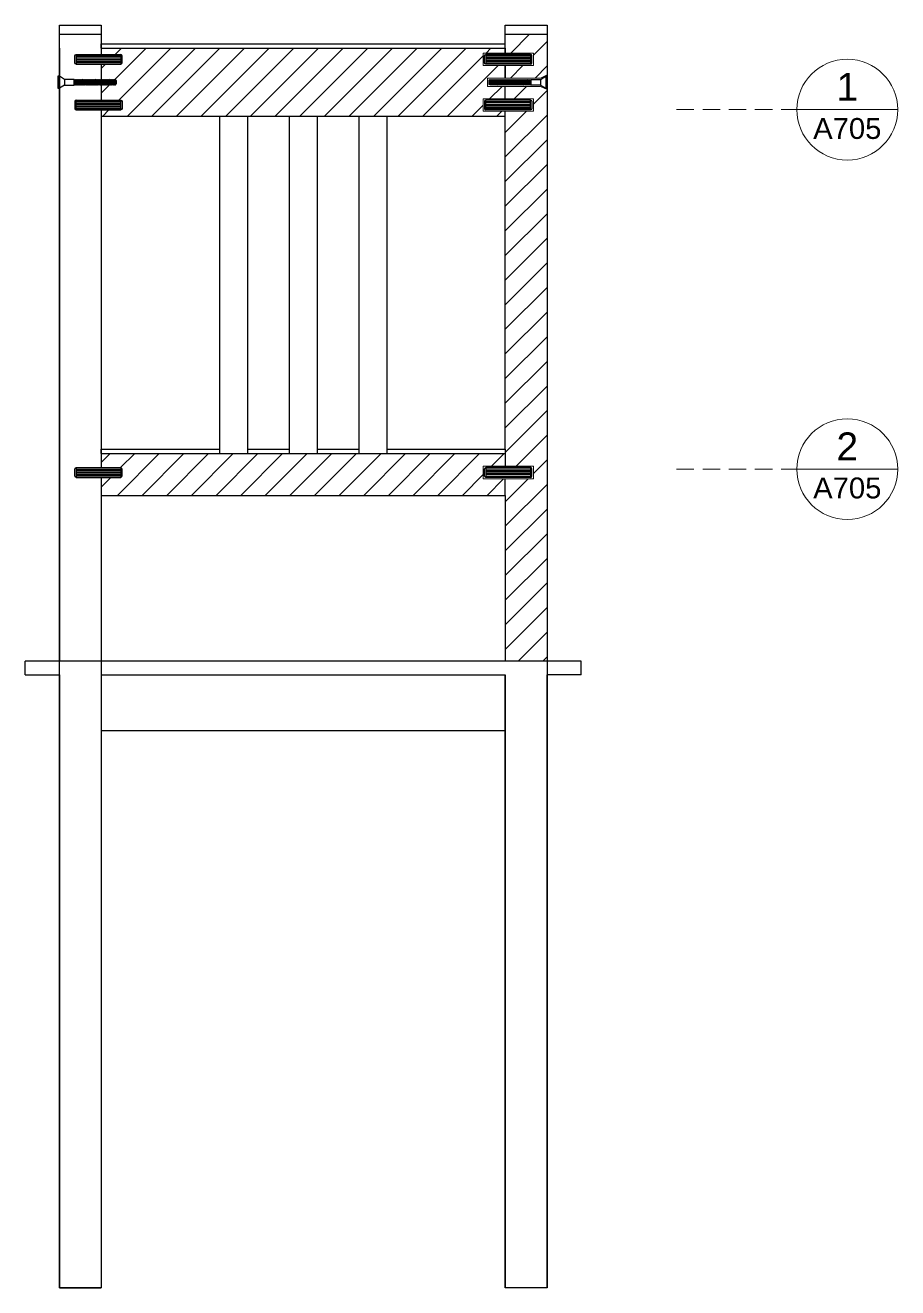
# Model space of a CAD drawing. Header units: inches. Extents: x -56 to 1120, y -151 to 478.
# Drawn here: x 796 to 858.6, y 89.9 to 180.5 of the extents above; entities that cross this region are included whole.
import ezdxf
from ezdxf.enums import TextEntityAlignment as Align

# ---------------------------------------------------------------- set-up
doc = ezdxf.new("R2010")
doc.units = ezdxf.units.IN
doc.header["$MEASUREMENT"] = 0
doc.linetypes.add('DASHED2', pattern=[0.375, 0.25, -0.125])
doc.layers.get('0').update_dxf_attribs({"lineweight": 30})
for name, color, linetype, lineweight in [('A-ANNO-SYMB', 3, 'Continuous', 18), ('MARCATURA', 111, 'Continuous', 20), ('RETINI', 2, 'Continuous', 20), ('Viti', 4, 'Continuous', 25)]:
    doc.layers.add(name, color=color, linetype=linetype, lineweight=lineweight)
doc.styles.get("Standard").update_dxf_attribs({"font": 'Arial.ttf'})

msp = doc.modelspace()

# ---------------------------------------------------------------- hatches: boundary and pattern name
at = {"layer": 'RETINI'}
h = msp.add_hatch(dxfattribs=at)
h.set_pattern_fill('ANSI31', color=256, scale=10)
h.paths.add_polyline_path([(833.43, 179.862), (830.43, 179.862), (830.43, 178.511), (830.647, 178.511), (832.449, 178.511), (832.449, 177.611), (830.647, 177.611), (830.43, 177.611), (830.43, 176.722), (832.955, 176.722), (833.43, 176.952)])
edge = h.paths.add_edge_path()
edge.add_line((829.147, 176.722), (830.43, 176.722))
edge.add_line((830.43, 176.722), (830.43, 177.611))
edge.add_line((830.43, 177.611), (828.845, 177.611))
edge.add_line((828.845, 177.611), (828.845, 178.511))
edge.add_line((828.845, 178.511), (830.43, 178.511))
edge.add_line((830.43, 178.511), (830.43, 178.862))
edge.add_line((830.43, 178.862), (801.43, 178.862))
edge.add_line((801.43, 178.862), (801.43, 178.411))
edge.add_line((801.43, 178.411), (802.852, 178.411))
edge.add_spline(control_points=[(802.829, 178.411), (802.876, 178.411), (802.929, 178.358), (802.929, 178.311)], knot_values=[0, 0, 0, 0, 0.141433, 0.141433, 0.141433, 0.141433], degree=3, periodic=0)
edge.add_line((802.929, 178.311), (802.929, 177.79))
edge.add_spline(control_points=[(802.929, 177.813), (802.929, 177.766), (802.877, 177.711), (802.829, 177.711)], knot_values=[0, 0, 0, 0, 0.142721, 0.142721, 0.142721, 0.142721], degree=3, periodic=0)
edge.add_line((802.829, 177.711), (801.43, 177.711))
edge.add_line((801.43, 177.711), (801.43, 176.62))
edge.add_line((801.43, 176.62), (801.478, 176.572))
edge.add_line((801.478, 176.572), (801.498, 176.622))
edge.add_line((801.498, 176.622), (801.548, 176.572))
edge.add_line((801.548, 176.572), (801.568, 176.622))
edge.add_line((801.568, 176.622), (801.618, 176.572))
edge.add_line((801.618, 176.572), (801.638, 176.622))
edge.add_line((801.638, 176.622), (801.688, 176.572))
edge.add_line((801.688, 176.572), (801.708, 176.622))
edge.add_line((801.708, 176.622), (801.758, 176.572))
edge.add_line((801.758, 176.572), (801.778, 176.622))
edge.add_line((801.778, 176.622), (801.828, 176.572))
edge.add_line((801.828, 176.572), (801.848, 176.622))
edge.add_line((801.848, 176.622), (801.898, 176.572))
edge.add_line((801.898, 176.572), (801.918, 176.622))
edge.add_line((801.918, 176.622), (801.968, 176.572))
edge.add_line((801.968, 176.572), (801.988, 176.622))
edge.add_line((801.988, 176.622), (802.038, 176.572))
edge.add_line((802.038, 176.572), (802.058, 176.622))
edge.add_line((802.058, 176.622), (802.108, 176.572))
edge.add_line((802.108, 176.572), (802.128, 176.622))
edge.add_line((802.128, 176.622), (802.178, 176.572))
edge.add_line((802.178, 176.572), (802.198, 176.622))
edge.add_line((802.198, 176.622), (802.248, 176.572))
edge.add_line((802.248, 176.572), (802.268, 176.622))
edge.add_line((802.268, 176.622), (802.318, 176.572))
edge.add_line((802.318, 176.572), (802.338, 176.622))
edge.add_line((802.338, 176.622), (802.388, 176.572))
edge.add_line((802.388, 176.572), (802.408, 176.622))
edge.add_line((802.408, 176.622), (802.458, 176.572))
edge.add_line((802.458, 176.572), (802.488, 176.572))
edge.add_arc((802.488, 176.547), 0.025, 0, 90, ccw=False)
edge.add_line((802.513, 176.547), (802.513, 176.297))
edge.add_arc((802.488, 176.297), 0.025, -90, 0, ccw=False)
edge.add_line((802.488, 176.272), (802.483, 176.272))
edge.add_line((802.483, 176.272), (802.463, 176.222))
edge.add_line((802.463, 176.222), (802.413, 176.272))
edge.add_line((802.413, 176.272), (802.393, 176.222))
edge.add_line((802.393, 176.222), (802.343, 176.272))
edge.add_line((802.343, 176.272), (802.323, 176.222))
edge.add_line((802.323, 176.222), (802.273, 176.272))
edge.add_line((802.273, 176.272), (802.253, 176.222))
edge.add_line((802.253, 176.222), (802.203, 176.272))
edge.add_line((802.203, 176.272), (802.183, 176.222))
edge.add_line((802.183, 176.222), (802.133, 176.272))
edge.add_line((802.133, 176.272), (802.113, 176.222))
edge.add_line((802.113, 176.222), (802.063, 176.272))
edge.add_line((802.063, 176.272), (802.043, 176.222))
edge.add_line((802.043, 176.222), (801.993, 176.272))
edge.add_line((801.993, 176.272), (801.973, 176.222))
edge.add_line((801.973, 176.222), (801.923, 176.272))
edge.add_line((801.923, 176.272), (801.903, 176.222))
edge.add_line((801.903, 176.222), (801.853, 176.272))
edge.add_line((801.853, 176.272), (801.833, 176.222))
edge.add_line((801.833, 176.222), (801.783, 176.272))
edge.add_line((801.783, 176.272), (801.763, 176.222))
edge.add_line((801.763, 176.222), (801.713, 176.272))
edge.add_line((801.713, 176.272), (801.693, 176.222))
edge.add_line((801.693, 176.222), (801.643, 176.272))
edge.add_line((801.643, 176.272), (801.623, 176.222))
edge.add_line((801.623, 176.222), (801.573, 176.272))
edge.add_line((801.573, 176.272), (801.553, 176.222))
edge.add_line((801.553, 176.222), (801.503, 176.272))
edge.add_line((801.503, 176.272), (801.483, 176.222))
edge.add_line((801.483, 176.222), (801.433, 176.272))
edge.add_line((801.433, 176.272), (801.43, 176.264))
edge.add_line((801.43, 176.264), (801.43, 175.132))
edge.add_line((801.43, 175.132), (802.852, 175.132))
edge.add_spline(control_points=[(802.829, 175.132), (802.877, 175.132), (802.929, 175.078), (802.929, 175.03)], knot_values=[0, 0, 0, 0, 0.142721, 0.142721, 0.142721, 0.142721], degree=3, periodic=0)
edge.add_line((802.929, 175.03), (802.929, 174.509))
edge.add_spline(control_points=[(802.929, 174.532), (802.929, 174.485), (802.876, 174.432), (802.829, 174.432)], knot_values=[0, 0, 0, 0, 0.141433, 0.141433, 0.141433, 0.141433], degree=3, periodic=0)
edge.add_line((802.829, 174.432), (801.43, 174.432))
edge.add_line((801.43, 174.432), (801.43, 173.981))
edge.add_line((801.43, 173.981), (830.43, 173.981))
edge.add_line((830.43, 173.981), (830.43, 174.332))
edge.add_line((830.43, 174.332), (828.845, 174.332))
edge.add_line((828.845, 174.332), (828.845, 175.232))
edge.add_line((828.845, 175.232), (830.43, 175.232))
edge.add_line((830.43, 175.232), (830.43, 176.122))
edge.add_line((830.43, 176.122), (829.147, 176.122))
edge.add_line((829.147, 176.122), (829.147, 176.722))
h.paths.add_polyline_path([(833.43, 175.892), (832.955, 176.122), (830.43, 176.122), (830.43, 175.232), (830.647, 175.232), (832.449, 175.232), (832.449, 174.332), (830.647, 174.332), (830.43, 174.332), (830.43, 150.079), (830.43, 148.85), (830.647, 148.85), (832.449, 148.85), (832.449, 147.95), (830.647, 147.95), (830.43, 147.95), (830.43, 146.759), (830.43, 134.862), (833.43, 134.862)])
edge = h.paths.add_edge_path()
edge.add_line((828.845, 148.85), (830.43, 148.85))
edge.add_line((830.43, 148.85), (830.43, 149.759))
edge.add_line((830.43, 149.759), (801.43, 149.759))
edge.add_line((801.43, 149.759), (801.43, 148.746))
edge.add_line((801.43, 148.746), (802.852, 148.746))
edge.add_spline(control_points=[(802.829, 148.746), (802.876, 148.746), (802.929, 148.693), (802.929, 148.646)], knot_values=[0, 0, 0, 0, 0.141433, 0.141433, 0.141433, 0.141433], degree=3, periodic=0)
edge.add_line((802.929, 148.646), (802.929, 148.125))
edge.add_spline(control_points=[(802.929, 148.148), (802.929, 148.1), (802.877, 148.046), (802.829, 148.046)], knot_values=[0, 0, 0, 0, 0.142721, 0.142721, 0.142721, 0.142721], degree=3, periodic=0)
edge.add_line((802.829, 148.046), (801.43, 148.046))
edge.add_line((801.43, 148.046), (801.43, 146.759))
edge.add_line((801.43, 146.759), (830.43, 146.759))
edge.add_line((830.43, 146.759), (830.43, 147.95))
edge.add_line((830.43, 147.95), (828.845, 147.95))
edge.add_line((828.845, 147.95), (828.845, 148.85))

# ---------------------------------------------------------------- linework, layer by layer
for p, q in [((798.43, 179.862), (798.43, 180.512)), ((798.43, 180.512), (801.43, 180.512)), ((801.43, 180.512), (801.43, 179.862)), ((830.43, 179.862), (830.43, 180.512)), ((830.43, 180.512), (833.43, 180.512)), ((833.43, 180.512), (833.43, 179.862)), ((798.43, 178.862), (798.43, 134.862)), ((801.43, 178.862), (801.43, 179.182)), ((801.43, 179.182), (830.43, 179.182)), ((801.43, 178.862), (830.43, 178.862)), ((830.43, 178.862), (830.43, 178.511)), ((830.43, 178.862), (830.43, 178.511)), ((830.43, 177.711), (830.43, 177.711)), ((830.43, 177.611), (830.43, 176.712)), ((830.43, 175.232), (830.43, 176.122)), ((833.43, 175.992), (833.43, 175.892)), ((830.43, 150.079), (830.43, 174.332)), ((801.43, 173.981), (830.43, 173.981)), ((809.93, 173.981), (809.93, 149.759)), ((811.93, 173.981), (811.93, 149.759)), ((814.93, 173.981), (814.93, 149.759)), ((814.93, 173.981), (814.93, 149.759)), ((814.93, 173.981), (816.93, 173.981)), ((816.93, 173.981), (816.93, 149.759)), ((816.93, 173.981), (816.93, 149.759)), ((819.93, 173.981), (819.93, 149.759)), ((821.93, 173.981), (821.93, 149.759)), ((801.43, 149.759), (801.43, 150.079)), ((801.43, 150.079), (809.93, 150.079)), ((801.43, 149.759), (830.43, 149.759)), ((811.93, 150.079), (814.93, 150.079)), ((816.93, 150.079), (819.93, 150.079)), ((821.93, 150.079), (830.43, 150.079)), ((830.43, 150.079), (830.43, 148.846)), ((830.43, 146.759), (830.43, 147.946)), ((801.43, 146.759), (830.43, 146.759)), ((830.43, 146.759), (830.43, 134.862)), ((798.43, 134.862), (795.98, 134.862)), ((795.98, 133.862), (795.98, 134.862)), ((801.43, 134.862), (798.43, 134.862)), ((830.43, 134.862), (801.43, 134.862)), ((830.43, 134.862), (801.43, 134.862)), ((833.43, 134.862), (830.43, 134.862)), ((835.88, 134.862), (833.43, 134.862)), ((835.88, 133.862), (835.88, 134.862)), ((795.98, 133.862), (798.43, 133.862)), ((798.43, 133.862), (798.43, 89.862)), ((801.43, 133.862), (830.43, 133.862)), ((801.43, 133.862), (830.43, 133.862)), ((830.43, 133.862), (830.43, 89.862)), ((835.88, 133.862), (833.43, 133.862)), ((833.43, 89.862), (833.43, 133.862)), ((801.43, 129.862), (830.43, 129.862)), ((798.43, 89.862), (801.43, 89.862))]:
    msp.add_line(p, q)
for points in [[(798.43, 133.862), (798.43, 179.862), (801.43, 179.862), (801.43, 178.411)], [(830.43, 178.511), (830.43, 179.862), (833.43, 179.862), (833.43, 133.862)], [(801.43, 177.711), (801.43, 176.62)], [(830.43, 176.712), (830.43, 177.611)], [(801.43, 176.264), (801.43, 175.132)], [(801.43, 174.432), (801.43, 148.746)], [(801.43, 148.046), (801.43, 133.862)], [(801.43, 133.862), (801.43, 89.862), (798.43, 89.862), (798.43, 133.862)], [(833.43, 133.862), (833.43, 89.862), (830.43, 89.862), (830.43, 133.862)]]:
    msp.add_lwpolyline(points)
at = {"layer": 'A-ANNO-SYMB', "linetype": 'DASHED2', "ltscale": 5}
for p, q in [((842.721, 174.451), (851.353, 174.451)), ((842.721, 148.638), (851.353, 148.638))]:
    msp.add_line(p, q, dxfattribs=at)
at = {"layer": 'A-ANNO-SYMB', "linetype": 'Continuous'}
for p, q in [((851.353, 174.451), (858.594, 174.451)), ((851.353, 148.638), (858.594, 148.638))]:
    msp.add_line(p, q, dxfattribs=at)
for centre in [(854.974, 174.451), (854.974, 148.638)]:
    msp.add_circle(centre, 3.62, dxfattribs=at)
at = {"layer": 'MARCATURA'}
for p, q in [((830.647, 178.511), (828.845, 178.511)), ((828.845, 178.511), (828.845, 177.611)), ((830.647, 178.511), (832.449, 178.511)), ((832.449, 178.511), (832.449, 177.611)), ((830.647, 177.611), (828.845, 177.611)), ((830.647, 177.611), (832.449, 177.611)), ((833.43, 176.952), (832.955, 176.722)), ((832.955, 176.722), (829.147, 176.722)), ((829.147, 176.722), (829.147, 176.122)), ((832.955, 176.122), (829.147, 176.122)), ((833.43, 175.892), (832.955, 176.122)), ((830.647, 175.232), (828.845, 175.232)), ((828.845, 175.232), (828.845, 174.332)), ((830.647, 175.232), (832.449, 175.232)), ((832.449, 175.232), (832.449, 174.332)), ((830.647, 174.332), (828.845, 174.332)), ((830.647, 174.332), (832.449, 174.332)), ((830.647, 148.85), (828.845, 148.85)), ((828.845, 148.85), (828.845, 147.95)), ((830.647, 148.85), (832.449, 148.85)), ((832.449, 148.85), (832.449, 147.95)), ((830.647, 147.95), (828.845, 147.95)), ((830.647, 147.95), (832.449, 147.95))]:
    msp.add_line(p, q, dxfattribs=at)
at = {"layer": 'Viti'}
for p, q in [((799.526, 177.813), (799.526, 178.311)), ((799.626, 178.411), (799.626, 177.711)), ((799.626, 178.411), (802.829, 178.411)), ((799.626, 178.311), (802.829, 178.311)), ((802.829, 178.211), (799.626, 178.211)), ((799.626, 178.111), (802.829, 178.111)), ((802.829, 178.011), (799.626, 178.011)), ((799.626, 177.911), (802.829, 177.911)), ((802.829, 177.811), (799.626, 177.811)), ((799.626, 177.711), (802.829, 177.711)), ((802.829, 178.411), (802.829, 177.711)), ((802.929, 177.813), (802.929, 178.311)), ((828.93, 177.813), (828.93, 178.311)), ((829.03, 178.411), (829.03, 177.711)), ((832.233, 178.411), (829.03, 178.411)), ((832.233, 178.311), (829.03, 178.311)), ((829.03, 178.211), (832.233, 178.211)), ((832.233, 178.111), (829.03, 178.111)), ((829.03, 178.011), (832.233, 178.011)), ((832.233, 177.911), (829.03, 177.911)), ((829.03, 177.811), (832.233, 177.811)), ((832.233, 177.711), (829.03, 177.711)), ((832.233, 178.411), (832.233, 177.711)), ((832.333, 177.813), (832.333, 178.311)), ((798.804, 176.622), (798.43, 176.852)), ((832.955, 176.622), (833.33, 176.852)), ((798.804, 176.222), (798.43, 175.992)), ((799.518, 176.572), (799.483, 176.607)), ((799.483, 176.262), (799.523, 176.222)), ((799.538, 176.622), (799.518, 176.572)), ((799.543, 176.272), (799.518, 176.572)), ((799.523, 176.222), (799.543, 176.272)), ((799.588, 176.572), (799.538, 176.622)), ((799.543, 176.272), (799.593, 176.222)), ((799.608, 176.622), (799.588, 176.572)), ((799.613, 176.272), (799.588, 176.572)), ((799.593, 176.222), (799.613, 176.272)), ((799.658, 176.572), (799.608, 176.622)), ((799.613, 176.272), (799.663, 176.222)), ((799.678, 176.622), (799.658, 176.572)), ((799.683, 176.272), (799.658, 176.572)), ((799.663, 176.222), (799.683, 176.272)), ((799.728, 176.572), (799.678, 176.622)), ((799.683, 176.272), (799.733, 176.222)), ((799.748, 176.622), (799.728, 176.572)), ((799.753, 176.272), (799.728, 176.572)), ((799.733, 176.222), (799.753, 176.272)), ((799.798, 176.572), (799.748, 176.622)), ((799.753, 176.272), (799.803, 176.222)), ((799.818, 176.622), (799.798, 176.572)), ((799.823, 176.272), (799.798, 176.572)), ((799.803, 176.222), (799.823, 176.272)), ((799.868, 176.572), (799.818, 176.622)), ((799.823, 176.272), (799.873, 176.222)), ((799.888, 176.622), (799.868, 176.572)), ((799.893, 176.272), (799.868, 176.572)), ((799.873, 176.222), (799.893, 176.272)), ((799.938, 176.572), (799.888, 176.622)), ((799.893, 176.272), (799.943, 176.222)), ((799.958, 176.622), (799.938, 176.572)), ((799.963, 176.272), (799.938, 176.572)), ((799.943, 176.222), (799.963, 176.272)), ((800.008, 176.572), (799.958, 176.622)), ((799.963, 176.272), (800.013, 176.222)), ((800.028, 176.622), (800.008, 176.572)), ((800.033, 176.272), (800.008, 176.572)), ((800.013, 176.222), (800.033, 176.272)), ((800.078, 176.572), (800.028, 176.622)), ((800.033, 176.272), (800.083, 176.222)), ((800.098, 176.622), (800.078, 176.572)), ((800.103, 176.272), (800.078, 176.572)), ((800.083, 176.222), (800.103, 176.272)), ((800.148, 176.572), (800.098, 176.622)), ((800.103, 176.272), (800.153, 176.222)), ((800.168, 176.622), (800.148, 176.572)), ((800.173, 176.272), (800.148, 176.572)), ((800.153, 176.222), (800.173, 176.272)), ((800.218, 176.572), (800.168, 176.622)), ((800.173, 176.272), (800.223, 176.222)), ((800.238, 176.622), (800.218, 176.572)), ((800.243, 176.272), (800.218, 176.572)), ((800.223, 176.222), (800.243, 176.272)), ((800.288, 176.572), (800.238, 176.622)), ((800.243, 176.272), (800.293, 176.222)), ((800.308, 176.622), (800.288, 176.572)), ((800.313, 176.272), (800.288, 176.572)), ((800.293, 176.222), (800.313, 176.272)), ((800.358, 176.572), (800.308, 176.622)), ((800.313, 176.272), (800.363, 176.222)), ((800.378, 176.622), (800.358, 176.572)), ((800.383, 176.272), (800.358, 176.572)), ((800.363, 176.222), (800.383, 176.272)), ((800.428, 176.572), (800.378, 176.622)), ((800.383, 176.272), (800.433, 176.222)), ((800.448, 176.622), (800.428, 176.572)), ((800.453, 176.272), (800.428, 176.572)), ((800.433, 176.222), (800.453, 176.272)), ((800.498, 176.572), (800.448, 176.622)), ((800.453, 176.272), (800.503, 176.222)), ((800.518, 176.622), (800.498, 176.572)), ((800.523, 176.272), (800.498, 176.572)), ((800.503, 176.222), (800.523, 176.272)), ((800.568, 176.572), (800.518, 176.622)), ((800.523, 176.272), (800.573, 176.222)), ((800.588, 176.622), (800.568, 176.572)), ((800.593, 176.272), (800.568, 176.572)), ((800.573, 176.222), (800.593, 176.272)), ((800.638, 176.572), (800.588, 176.622)), ((800.593, 176.272), (800.643, 176.222)), ((800.658, 176.622), (800.638, 176.572)), ((800.663, 176.272), (800.638, 176.572)), ((800.643, 176.222), (800.663, 176.272)), ((800.708, 176.572), (800.658, 176.622)), ((800.663, 176.272), (800.713, 176.222)), ((800.728, 176.622), (800.708, 176.572)), ((800.733, 176.272), (800.708, 176.572)), ((800.713, 176.222), (800.733, 176.272)), ((800.778, 176.572), (800.728, 176.622)), ((800.733, 176.272), (800.783, 176.222)), ((800.798, 176.622), (800.778, 176.572)), ((800.803, 176.272), (800.778, 176.572)), ((800.783, 176.222), (800.803, 176.272)), ((800.848, 176.572), (800.798, 176.622)), ((800.803, 176.272), (800.853, 176.222)), ((800.868, 176.622), (800.848, 176.572)), ((800.873, 176.272), (800.848, 176.572)), ((800.853, 176.222), (800.873, 176.272)), ((800.918, 176.572), (800.868, 176.622)), ((800.873, 176.272), (800.923, 176.222)), ((800.938, 176.622), (800.918, 176.572)), ((800.943, 176.272), (800.918, 176.572)), ((800.923, 176.222), (800.943, 176.272)), ((800.988, 176.572), (800.938, 176.622)), ((800.943, 176.272), (800.993, 176.222)), ((801.008, 176.622), (800.988, 176.572)), ((801.013, 176.272), (800.988, 176.572)), ((800.993, 176.222), (801.013, 176.272)), ((801.058, 176.572), (801.008, 176.622)), ((801.013, 176.272), (801.063, 176.222)), ((801.078, 176.622), (801.058, 176.572)), ((801.083, 176.272), (801.058, 176.572)), ((801.063, 176.222), (801.083, 176.272)), ((801.128, 176.572), (801.078, 176.622)), ((801.083, 176.272), (801.133, 176.222)), ((801.148, 176.622), (801.128, 176.572)), ((801.153, 176.272), (801.128, 176.572)), ((801.133, 176.222), (801.153, 176.272)), ((801.198, 176.572), (801.148, 176.622)), ((801.153, 176.272), (801.203, 176.222)), ((801.218, 176.622), (801.198, 176.572)), ((801.223, 176.272), (801.198, 176.572)), ((801.203, 176.222), (801.223, 176.272)), ((801.268, 176.572), (801.218, 176.622)), ((801.223, 176.272), (801.273, 176.222)), ((801.288, 176.622), (801.268, 176.572)), ((801.293, 176.272), (801.268, 176.572)), ((801.273, 176.222), (801.293, 176.272)), ((801.338, 176.572), (801.288, 176.622)), ((801.293, 176.272), (801.343, 176.222)), ((801.358, 176.622), (801.338, 176.572)), ((801.363, 176.272), (801.338, 176.572)), ((801.343, 176.222), (801.363, 176.272)), ((801.408, 176.572), (801.358, 176.622)), ((801.363, 176.272), (801.413, 176.222)), ((801.428, 176.622), (801.408, 176.572)), ((801.433, 176.272), (801.408, 176.572)), ((801.413, 176.222), (801.433, 176.272)), ((801.478, 176.572), (801.428, 176.622)), ((801.433, 176.272), (801.483, 176.222)), ((801.498, 176.622), (801.478, 176.572)), ((801.503, 176.272), (801.478, 176.572)), ((801.483, 176.222), (801.503, 176.272)), ((801.548, 176.572), (801.498, 176.622)), ((801.503, 176.272), (801.553, 176.222)), ((801.568, 176.622), (801.548, 176.572)), ((801.573, 176.272), (801.548, 176.572)), ((801.553, 176.222), (801.573, 176.272)), ((801.618, 176.572), (801.568, 176.622)), ((801.573, 176.272), (801.623, 176.222)), ((801.638, 176.622), (801.618, 176.572)), ((801.643, 176.272), (801.618, 176.572)), ((801.623, 176.222), (801.643, 176.272)), ((801.688, 176.572), (801.638, 176.622)), ((801.643, 176.272), (801.693, 176.222)), ((801.708, 176.622), (801.688, 176.572)), ((801.713, 176.272), (801.688, 176.572)), ((801.693, 176.222), (801.713, 176.272)), ((801.758, 176.572), (801.708, 176.622)), ((801.713, 176.272), (801.763, 176.222)), ((801.778, 176.622), (801.758, 176.572)), ((801.783, 176.272), (801.758, 176.572)), ((801.763, 176.222), (801.783, 176.272)), ((801.828, 176.572), (801.778, 176.622)), ((801.783, 176.272), (801.833, 176.222)), ((801.848, 176.622), (801.828, 176.572)), ((801.853, 176.272), (801.828, 176.572)), ((801.833, 176.222), (801.853, 176.272)), ((801.898, 176.572), (801.848, 176.622)), ((801.853, 176.272), (801.903, 176.222)), ((801.918, 176.622), (801.898, 176.572)), ((801.923, 176.272), (801.898, 176.572)), ((801.903, 176.222), (801.923, 176.272)), ((801.968, 176.572), (801.918, 176.622)), ((801.923, 176.272), (801.973, 176.222)), ((801.988, 176.622), (801.968, 176.572)), ((801.993, 176.272), (801.968, 176.572)), ((801.973, 176.222), (801.993, 176.272)), ((802.038, 176.572), (801.988, 176.622)), ((801.993, 176.272), (802.043, 176.222)), ((802.058, 176.622), (802.038, 176.572)), ((802.063, 176.272), (802.038, 176.572)), ((802.043, 176.222), (802.063, 176.272)), ((802.108, 176.572), (802.058, 176.622)), ((802.063, 176.272), (802.113, 176.222)), ((802.128, 176.622), (802.108, 176.572)), ((802.133, 176.272), (802.108, 176.572)), ((802.113, 176.222), (802.133, 176.272)), ((802.178, 176.572), (802.128, 176.622)), ((802.133, 176.272), (802.183, 176.222)), ((802.198, 176.622), (802.178, 176.572)), ((802.203, 176.272), (802.178, 176.572)), ((802.183, 176.222), (802.203, 176.272)), ((802.248, 176.572), (802.198, 176.622)), ((802.203, 176.272), (802.253, 176.222)), ((802.268, 176.622), (802.248, 176.572)), ((802.273, 176.272), (802.248, 176.572)), ((802.253, 176.222), (802.273, 176.272)), ((802.318, 176.572), (802.268, 176.622)), ((802.273, 176.272), (802.323, 176.222)), ((802.338, 176.622), (802.318, 176.572)), ((802.343, 176.272), (802.318, 176.572)), ((802.323, 176.222), (802.343, 176.272)), ((802.388, 176.572), (802.338, 176.622)), ((802.343, 176.272), (802.393, 176.222)), ((802.408, 176.622), (802.388, 176.572)), ((802.413, 176.272), (802.388, 176.572)), ((802.393, 176.222), (802.413, 176.272)), ((802.458, 176.572), (802.408, 176.622)), ((802.413, 176.272), (802.463, 176.222)), ((802.483, 176.272), (802.458, 176.572)), ((802.458, 176.572), (802.488, 176.572)), ((802.463, 176.222), (802.483, 176.272)), ((802.488, 176.272), (802.483, 176.272)), ((802.513, 176.547), (802.513, 176.297)), ((829.247, 176.547), (829.247, 176.297)), ((829.302, 176.572), (829.272, 176.572)), ((829.272, 176.272), (829.277, 176.272)), ((829.277, 176.272), (829.302, 176.572)), ((829.297, 176.222), (829.277, 176.272)), ((829.347, 176.272), (829.297, 176.222)), ((829.302, 176.572), (829.352, 176.622)), ((829.347, 176.272), (829.372, 176.572)), ((829.367, 176.222), (829.347, 176.272)), ((829.352, 176.622), (829.372, 176.572)), ((829.417, 176.272), (829.367, 176.222)), ((829.372, 176.572), (829.422, 176.622)), ((829.417, 176.272), (829.442, 176.572)), ((829.437, 176.222), (829.417, 176.272)), ((829.422, 176.622), (829.442, 176.572)), ((829.487, 176.272), (829.437, 176.222)), ((829.442, 176.572), (829.492, 176.622)), ((829.487, 176.272), (829.512, 176.572)), ((829.507, 176.222), (829.487, 176.272)), ((829.492, 176.622), (829.512, 176.572)), ((829.557, 176.272), (829.507, 176.222)), ((829.512, 176.572), (829.562, 176.622)), ((829.557, 176.272), (829.582, 176.572)), ((829.577, 176.222), (829.557, 176.272)), ((829.562, 176.622), (829.582, 176.572)), ((829.627, 176.272), (829.577, 176.222)), ((829.582, 176.572), (829.632, 176.622)), ((829.627, 176.272), (829.652, 176.572)), ((829.647, 176.222), (829.627, 176.272)), ((829.632, 176.622), (829.652, 176.572)), ((829.697, 176.272), (829.647, 176.222)), ((829.652, 176.572), (829.702, 176.622)), ((829.697, 176.272), (829.722, 176.572)), ((829.717, 176.222), (829.697, 176.272)), ((829.702, 176.622), (829.722, 176.572)), ((829.767, 176.272), (829.717, 176.222)), ((829.722, 176.572), (829.772, 176.622)), ((829.767, 176.272), (829.792, 176.572)), ((829.787, 176.222), (829.767, 176.272)), ((829.772, 176.622), (829.792, 176.572)), ((829.837, 176.272), (829.787, 176.222)), ((829.792, 176.572), (829.842, 176.622)), ((829.837, 176.272), (829.862, 176.572)), ((829.857, 176.222), (829.837, 176.272)), ((829.842, 176.622), (829.862, 176.572)), ((829.907, 176.272), (829.857, 176.222)), ((829.862, 176.572), (829.912, 176.622)), ((829.907, 176.272), (829.932, 176.572)), ((829.927, 176.222), (829.907, 176.272)), ((829.912, 176.622), (829.932, 176.572)), ((829.977, 176.272), (829.927, 176.222)), ((829.932, 176.572), (829.982, 176.622)), ((829.977, 176.272), (830.002, 176.572)), ((829.997, 176.222), (829.977, 176.272)), ((829.982, 176.622), (830.002, 176.572)), ((830.047, 176.272), (829.997, 176.222)), ((830.002, 176.572), (830.052, 176.622)), ((830.047, 176.272), (830.072, 176.572)), ((830.067, 176.222), (830.047, 176.272)), ((830.052, 176.622), (830.072, 176.572)), ((830.117, 176.272), (830.067, 176.222)), ((830.072, 176.572), (830.122, 176.622)), ((830.117, 176.272), (830.142, 176.572)), ((830.137, 176.222), (830.117, 176.272)), ((830.122, 176.622), (830.142, 176.572)), ((830.187, 176.272), (830.137, 176.222)), ((830.142, 176.572), (830.192, 176.622)), ((830.187, 176.272), (830.212, 176.572)), ((830.207, 176.222), (830.187, 176.272)), ((830.192, 176.622), (830.212, 176.572)), ((830.257, 176.272), (830.207, 176.222)), ((830.212, 176.572), (830.262, 176.622)), ((830.257, 176.272), (830.282, 176.572)), ((830.277, 176.222), (830.257, 176.272)), ((830.262, 176.622), (830.282, 176.572)), ((830.327, 176.272), (830.277, 176.222)), ((830.282, 176.572), (830.332, 176.622)), ((830.327, 176.272), (830.352, 176.572)), ((830.347, 176.222), (830.327, 176.272)), ((830.332, 176.622), (830.352, 176.572)), ((830.397, 176.272), (830.347, 176.222)), ((830.352, 176.572), (830.402, 176.622)), ((830.397, 176.272), (830.422, 176.572)), ((830.417, 176.222), (830.397, 176.272)), ((830.402, 176.622), (830.422, 176.572)), ((830.467, 176.272), (830.417, 176.222)), ((830.422, 176.572), (830.472, 176.622)), ((830.467, 176.272), (830.492, 176.572)), ((830.487, 176.222), (830.467, 176.272)), ((830.472, 176.622), (830.492, 176.572)), ((830.537, 176.272), (830.487, 176.222)), ((830.492, 176.572), (830.542, 176.622)), ((830.537, 176.272), (830.562, 176.572)), ((830.557, 176.222), (830.537, 176.272)), ((830.542, 176.622), (830.562, 176.572)), ((830.607, 176.272), (830.557, 176.222)), ((830.562, 176.572), (830.612, 176.622)), ((830.607, 176.272), (830.632, 176.572)), ((830.627, 176.222), (830.607, 176.272)), ((830.612, 176.622), (830.632, 176.572)), ((830.677, 176.272), (830.627, 176.222)), ((830.632, 176.572), (830.682, 176.622)), ((830.677, 176.272), (830.702, 176.572)), ((830.697, 176.222), (830.677, 176.272)), ((830.682, 176.622), (830.702, 176.572)), ((830.747, 176.272), (830.697, 176.222)), ((830.702, 176.572), (830.752, 176.622)), ((830.747, 176.272), (830.772, 176.572)), ((830.767, 176.222), (830.747, 176.272)), ((830.752, 176.622), (830.772, 176.572)), ((830.817, 176.272), (830.767, 176.222)), ((830.772, 176.572), (830.822, 176.622)), ((830.817, 176.272), (830.842, 176.572)), ((830.837, 176.222), (830.817, 176.272)), ((830.822, 176.622), (830.842, 176.572)), ((830.887, 176.272), (830.837, 176.222)), ((830.842, 176.572), (830.892, 176.622)), ((830.887, 176.272), (830.912, 176.572)), ((830.907, 176.222), (830.887, 176.272)), ((830.892, 176.622), (830.912, 176.572)), ((830.957, 176.272), (830.907, 176.222)), ((830.912, 176.572), (830.962, 176.622)), ((830.957, 176.272), (830.982, 176.572)), ((830.977, 176.222), (830.957, 176.272)), ((830.962, 176.622), (830.982, 176.572)), ((831.027, 176.272), (830.977, 176.222)), ((830.982, 176.572), (831.032, 176.622)), ((831.027, 176.272), (831.052, 176.572)), ((831.047, 176.222), (831.027, 176.272)), ((831.032, 176.622), (831.052, 176.572)), ((831.097, 176.272), (831.047, 176.222)), ((831.052, 176.572), (831.102, 176.622)), ((831.097, 176.272), (831.122, 176.572)), ((831.117, 176.222), (831.097, 176.272)), ((831.102, 176.622), (831.122, 176.572)), ((831.167, 176.272), (831.117, 176.222)), ((831.122, 176.572), (831.172, 176.622)), ((831.167, 176.272), (831.192, 176.572)), ((831.187, 176.222), (831.167, 176.272)), ((831.172, 176.622), (831.192, 176.572)), ((831.237, 176.272), (831.187, 176.222)), ((831.192, 176.572), (831.242, 176.622)), ((831.237, 176.272), (831.262, 176.572)), ((831.257, 176.222), (831.237, 176.272)), ((831.242, 176.622), (831.262, 176.572)), ((831.307, 176.272), (831.257, 176.222)), ((831.262, 176.572), (831.312, 176.622)), ((831.307, 176.272), (831.332, 176.572)), ((831.327, 176.222), (831.307, 176.272)), ((831.312, 176.622), (831.332, 176.572)), ((831.377, 176.272), (831.327, 176.222)), ((831.332, 176.572), (831.382, 176.622)), ((831.377, 176.272), (831.402, 176.572)), ((831.397, 176.222), (831.377, 176.272)), ((831.382, 176.622), (831.402, 176.572)), ((831.447, 176.272), (831.397, 176.222)), ((831.402, 176.572), (831.452, 176.622)), ((831.447, 176.272), (831.472, 176.572)), ((831.467, 176.222), (831.447, 176.272)), ((831.452, 176.622), (831.472, 176.572)), ((831.517, 176.272), (831.467, 176.222)), ((831.472, 176.572), (831.522, 176.622)), ((831.517, 176.272), (831.542, 176.572)), ((831.537, 176.222), (831.517, 176.272)), ((831.522, 176.622), (831.542, 176.572)), ((831.587, 176.272), (831.537, 176.222)), ((831.542, 176.572), (831.592, 176.622)), ((831.587, 176.272), (831.612, 176.572)), ((831.607, 176.222), (831.587, 176.272)), ((831.592, 176.622), (831.612, 176.572)), ((831.657, 176.272), (831.607, 176.222)), ((831.612, 176.572), (831.662, 176.622)), ((831.657, 176.272), (831.682, 176.572)), ((831.677, 176.222), (831.657, 176.272)), ((831.662, 176.622), (831.682, 176.572)), ((831.727, 176.272), (831.677, 176.222)), ((831.682, 176.572), (831.732, 176.622)), ((831.727, 176.272), (831.752, 176.572)), ((831.747, 176.222), (831.727, 176.272)), ((831.732, 176.622), (831.752, 176.572)), ((831.797, 176.272), (831.747, 176.222)), ((831.752, 176.572), (831.802, 176.622)), ((831.797, 176.272), (831.822, 176.572)), ((831.817, 176.222), (831.797, 176.272)), ((831.802, 176.622), (831.822, 176.572)), ((831.867, 176.272), (831.817, 176.222)), ((831.822, 176.572), (831.872, 176.622)), ((831.867, 176.272), (831.892, 176.572)), ((831.887, 176.222), (831.867, 176.272)), ((831.872, 176.622), (831.892, 176.572)), ((831.937, 176.272), (831.887, 176.222)), ((831.892, 176.572), (831.942, 176.622)), ((831.937, 176.272), (831.962, 176.572)), ((831.957, 176.222), (831.937, 176.272)), ((831.942, 176.622), (831.962, 176.572)), ((832.007, 176.272), (831.957, 176.222)), ((831.962, 176.572), (832.012, 176.622)), ((832.007, 176.272), (832.032, 176.572)), ((832.027, 176.222), (832.007, 176.272)), ((832.012, 176.622), (832.032, 176.572)), ((832.077, 176.272), (832.027, 176.222)), ((832.032, 176.572), (832.082, 176.622)), ((832.077, 176.272), (832.102, 176.572)), ((832.097, 176.222), (832.077, 176.272)), ((832.082, 176.622), (832.102, 176.572)), ((832.147, 176.272), (832.097, 176.222)), ((832.102, 176.572), (832.152, 176.622)), ((832.147, 176.272), (832.172, 176.572)), ((832.167, 176.222), (832.147, 176.272)), ((832.152, 176.622), (832.172, 176.572)), ((832.217, 176.272), (832.167, 176.222)), ((832.172, 176.572), (832.222, 176.622)), ((832.217, 176.272), (832.242, 176.572)), ((832.237, 176.222), (832.217, 176.272)), ((832.222, 176.622), (832.242, 176.572)), ((832.277, 176.262), (832.237, 176.222)), ((832.242, 176.572), (832.277, 176.607)), ((832.955, 176.222), (833.33, 175.992)), ((799.526, 175.03), (799.526, 174.532)), ((799.626, 174.432), (799.626, 175.132)), ((799.626, 175.132), (802.829, 175.132)), ((802.829, 175.032), (799.626, 175.032)), ((802.829, 174.432), (802.829, 175.132)), ((802.929, 175.03), (802.929, 174.532)), ((828.93, 175.03), (828.93, 174.532)), ((829.03, 174.432), (829.03, 175.132)), ((832.233, 175.132), (829.03, 175.132)), ((829.03, 175.032), (832.233, 175.032)), ((832.233, 174.432), (832.233, 175.132)), ((832.333, 175.03), (832.333, 174.532)), ((799.626, 174.932), (802.829, 174.932)), ((802.829, 174.832), (799.626, 174.832)), ((799.626, 174.732), (802.829, 174.732)), ((802.829, 174.632), (799.626, 174.632)), ((799.626, 174.532), (802.829, 174.532)), ((799.626, 174.432), (802.829, 174.432)), ((832.233, 174.932), (829.03, 174.932)), ((829.03, 174.832), (832.233, 174.832)), ((832.233, 174.732), (829.03, 174.732)), ((829.03, 174.632), (832.233, 174.632)), ((832.233, 174.532), (829.03, 174.532)), ((832.233, 174.432), (829.03, 174.432)), ((799.626, 148.746), (799.626, 148.046)), ((799.626, 148.746), (802.829, 148.746)), ((802.829, 148.746), (802.829, 148.046)), ((829.03, 148.746), (829.03, 148.046)), ((832.233, 148.746), (829.03, 148.746)), ((832.233, 148.746), (832.233, 148.046)), ((799.526, 148.148), (799.526, 148.646)), ((799.626, 148.646), (802.829, 148.646)), ((802.829, 148.546), (799.626, 148.546)), ((799.626, 148.446), (802.829, 148.446)), ((802.829, 148.346), (799.626, 148.346)), ((799.626, 148.246), (802.829, 148.246)), ((802.829, 148.146), (799.626, 148.146)), ((799.626, 148.046), (802.829, 148.046)), ((802.929, 148.148), (802.929, 148.646)), ((828.93, 148.148), (828.93, 148.646)), ((832.233, 148.646), (829.03, 148.646)), ((829.03, 148.546), (832.233, 148.546)), ((832.233, 148.446), (829.03, 148.446)), ((829.03, 148.346), (832.233, 148.346)), ((832.233, 148.246), (829.03, 148.246)), ((829.03, 148.146), (832.233, 148.146)), ((832.233, 148.046), (829.03, 148.046)), ((832.333, 148.148), (832.333, 148.646))]:
    msp.add_line(p, q, dxfattribs=at)
for points in [[(798.33, 175.992), (798.33, 176.852, -0.414214), (798.35, 176.872), (798.41, 176.872, -0.414214), (798.43, 176.852), (798.43, 175.992, -0.414214), (798.41, 175.972), (798.35, 175.972, -0.414214)], [(833.43, 175.992), (833.43, 176.852, 0.414214), (833.41, 176.872), (833.35, 176.872, 0.414214), (833.33, 176.852), (833.33, 175.992, 0.414214), (833.35, 175.972), (833.41, 175.972, 0.414214)]]:
    msp.add_lwpolyline(points, format="xyb", close=True, dxfattribs=at)
for points in [[(799.483, 176.622), (798.804, 176.622), (798.804, 176.222), (799.483, 176.222)], [(832.277, 176.622), (832.955, 176.622), (832.955, 176.222), (832.277, 176.222)]]:
    msp.add_lwpolyline(points, close=True, dxfattribs=at)
for centre, start, end in [((802.488, 176.547), 0, 90), ((802.488, 176.297), 270, 0), ((829.272, 176.547), 90, 180), ((829.272, 176.297), 180, 270)]:
    msp.add_arc(centre, 0.025, start, end, dxfattribs=at)
for points in [[(799.526, 178.311), (799.526, 178.358), (799.579, 178.411), (799.626, 178.411)], [(799.626, 177.711), (799.579, 177.711), (799.526, 177.766), (799.526, 177.813)], [(802.929, 178.311), (802.929, 178.358), (802.876, 178.411), (802.829, 178.411)], [(802.829, 177.711), (802.877, 177.711), (802.929, 177.766), (802.929, 177.813)], [(828.93, 178.311), (828.93, 178.358), (828.983, 178.411), (829.03, 178.411)], [(829.03, 177.711), (828.983, 177.711), (828.93, 177.766), (828.93, 177.813)], [(832.333, 178.311), (832.333, 178.358), (832.281, 178.411), (832.233, 178.411)], [(832.233, 177.711), (832.281, 177.711), (832.333, 177.766), (832.333, 177.813)], [(799.626, 175.132), (799.579, 175.132), (799.526, 175.078), (799.526, 175.03)], [(802.829, 175.132), (802.877, 175.132), (802.929, 175.078), (802.929, 175.03)], [(829.03, 175.132), (828.983, 175.132), (828.93, 175.078), (828.93, 175.03)], [(832.233, 175.132), (832.281, 175.132), (832.333, 175.078), (832.333, 175.03)], [(799.526, 174.532), (799.526, 174.485), (799.579, 174.432), (799.626, 174.432)], [(802.929, 174.532), (802.929, 174.485), (802.876, 174.432), (802.829, 174.432)], [(828.93, 174.532), (828.93, 174.485), (828.983, 174.432), (829.03, 174.432)], [(832.333, 174.532), (832.333, 174.485), (832.281, 174.432), (832.233, 174.432)], [(799.526, 148.646), (799.526, 148.693), (799.579, 148.746), (799.626, 148.746)], [(802.929, 148.646), (802.929, 148.693), (802.876, 148.746), (802.829, 148.746)], [(828.93, 148.646), (828.93, 148.693), (828.983, 148.746), (829.03, 148.746)], [(832.333, 148.646), (832.333, 148.693), (832.281, 148.746), (832.233, 148.746)], [(799.626, 148.046), (799.579, 148.046), (799.526, 148.1), (799.526, 148.148)], [(802.829, 148.046), (802.877, 148.046), (802.929, 148.1), (802.929, 148.148)], [(829.03, 148.046), (828.983, 148.046), (828.93, 148.1), (828.93, 148.148)], [(832.233, 148.046), (832.281, 148.046), (832.333, 148.1), (832.333, 148.148)]]:
    msp.add_open_spline(points, degree=3, dxfattribs=at)

# ---------------------------------------------------------------- texts
at = {"layer": 'A-ANNO-SYMB', "linetype": 'Continuous'}
for tag, text, height, p in [('1', 'A301', 2, (854.974, 177.089)), ('A705', 'A', 1.5, (854.974, 173.851)), ('2', 'A301', 2, (854.974, 151.275)), ('A705', 'A', 1.5, (854.974, 148.038))]:
    msp.add_attdef(tag, text=text, height=height, dxfattribs=at).set_placement(p, align=Align.TOP_CENTER)

doc.saveas('drawing.dxf')
